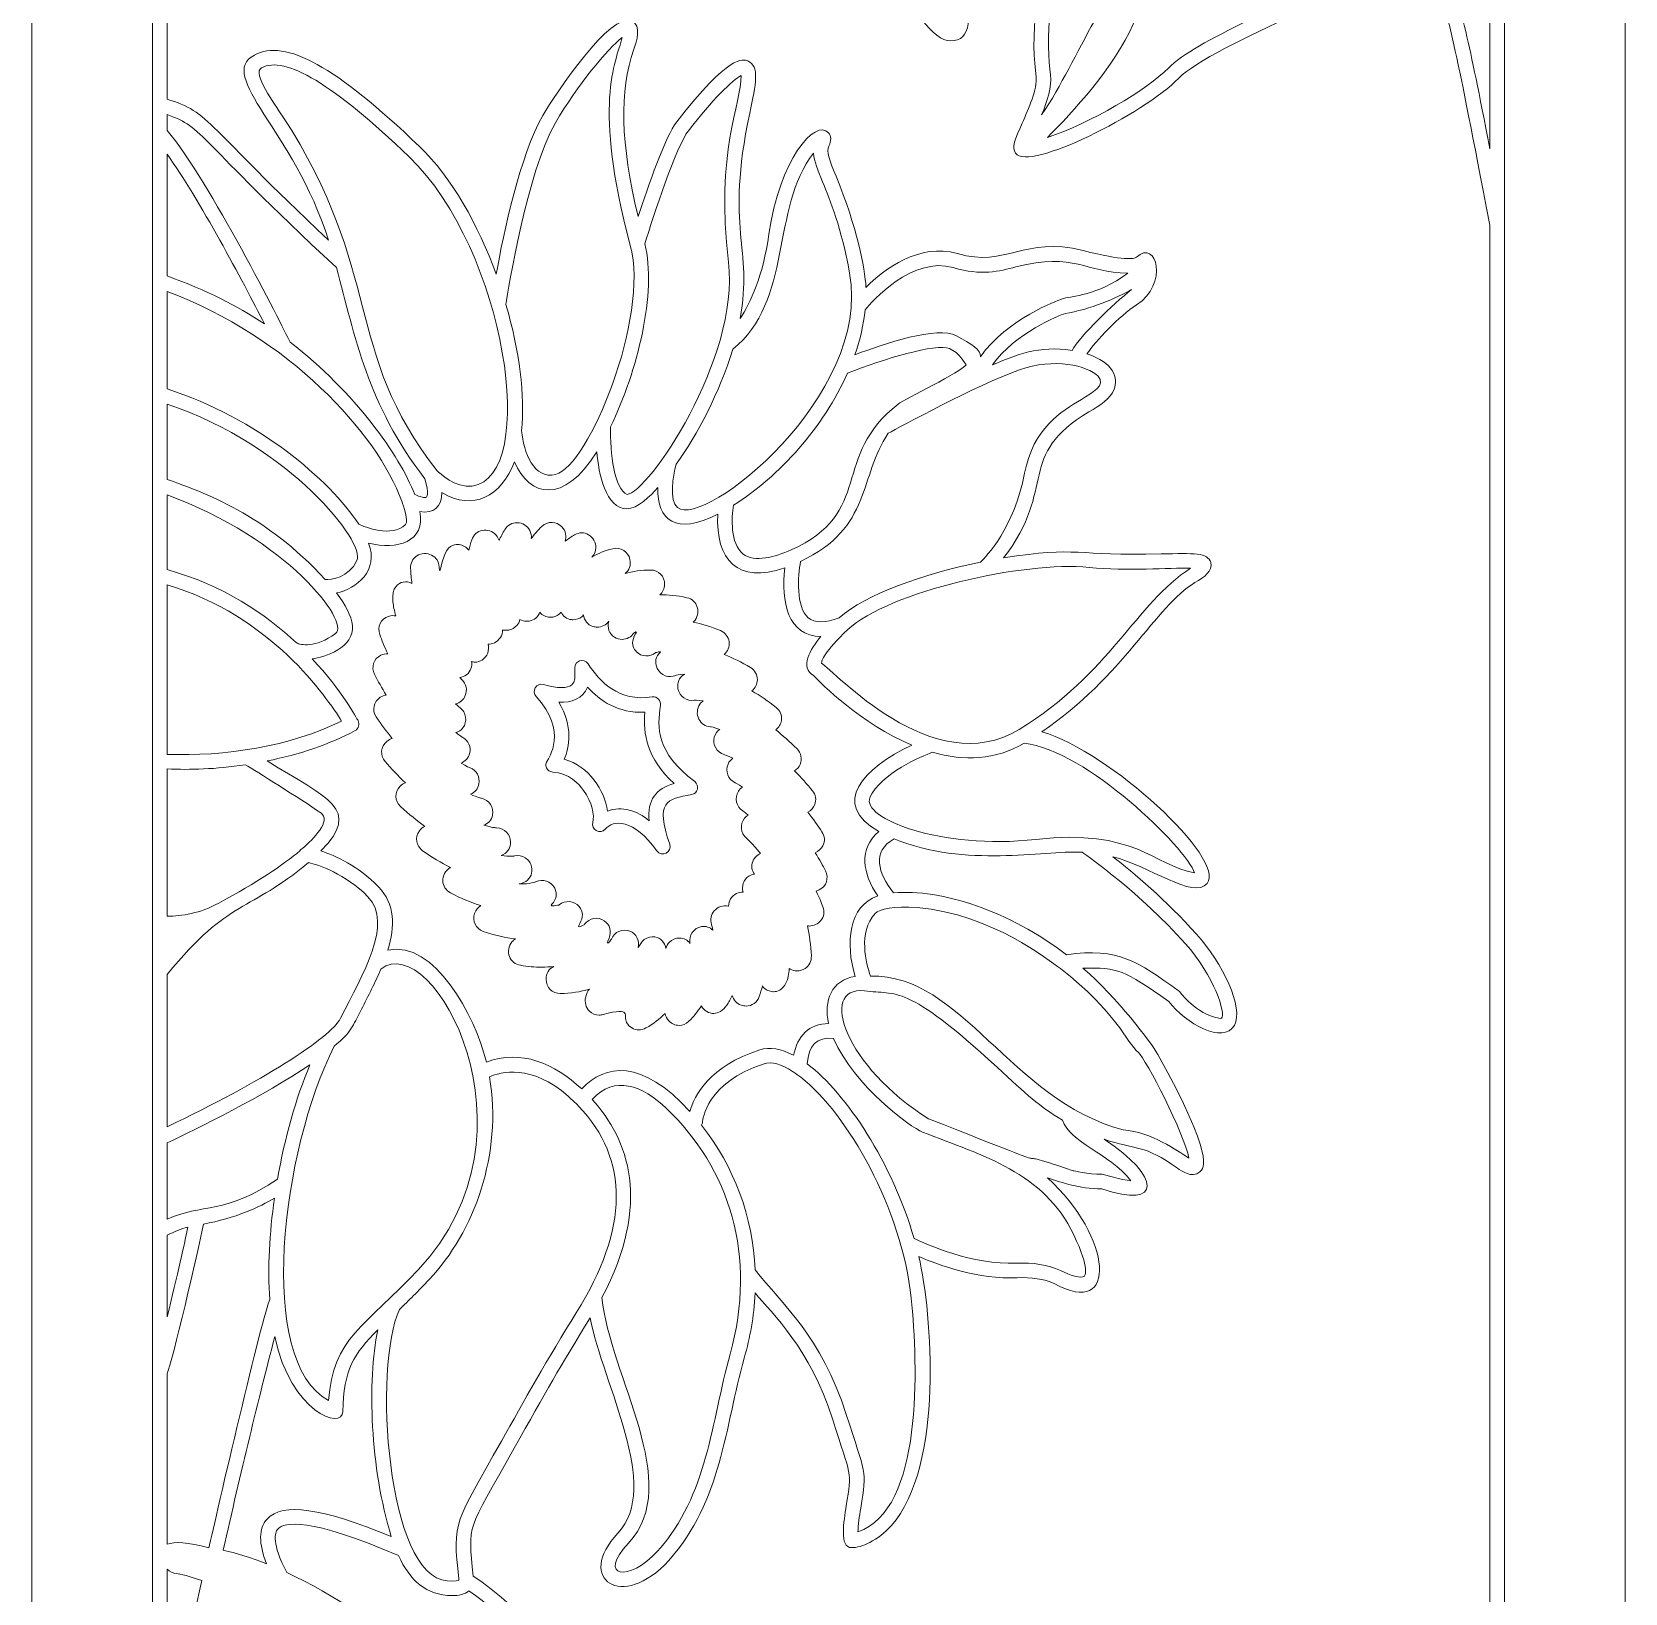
# Model space of a CAD drawing. Header units: inches. Extents: x 186 to 318, y 11 to 493.
# Drawn here: x 186.5 to 317.5, y 188.9 to 317.3 of the extents above; entities that cross this region are included whole.
import ezdxf

# ---------------------------------------------------------------- set-up
doc = ezdxf.new("R2010")
doc.units = ezdxf.units.IN
doc.header["$MEASUREMENT"] = 0
doc.layers.add('_U+0421_U+043B_U+043E_U+0439 1', color=7, linetype='Continuous')

msp = doc.modelspace()

# ---------------------------------------------------------------- linework, layer by layer
at = {"layer": '_U+0421_U+043B_U+043E_U+0439 1', "color": 1, "lineweight": 9, "true_color": 0xff0000}
msp.add_open_spline([(305.39, 493.2), (305.39, 493.2), (198.61, 493.2), (198.61, 493.2), (191.91, 493.2), (186.48, 487.77), (186.48, 481.07), (186.48, 481.07), (186.48, 22.93), (186.48, 22.93), (186.48, 16.23), (191.91, 10.8), (198.61, 10.8), (198.61, 10.8), (305.39, 10.8), (305.39, 10.8), (312.09, 10.8), (317.52, 16.23), (317.52, 22.93), (317.52, 22.93), (317.52, 481.07), (317.52, 481.07), (317.52, 487.77), (312.09, 493.2), (305.39, 493.2)], degree=3, knots=[0, 0, 0, 0, 1, 1, 1, 2, 2, 2, 3, 3, 3, 4, 4, 4, 5, 5, 5, 6, 6, 6, 7, 7, 7, 8, 8, 8, 8], dxfattribs=at)
at = {"layer": '_U+0421_U+043B_U+043E_U+0439 1', "color": 7, "lineweight": 9, "true_color": 0xffffff}
for points, knots in [([(296.82, 482.88), (296.82, 482.88), (207.18, 482.88), (207.18, 482.88), (201.24, 482.88), (196.4, 477.41), (196.4, 470.7), (196.4, 470.65), (196.4, 167.96), (196.4, 167.96), (196.4, 164.15), (196.4, 37.07), (196.4, 33.3), (196.4, 26.59), (201.23, 21.12), (207.18, 21.12), (207.18, 21.12), (296.82, 21.12), (296.82, 21.12), (302.76, 21.12), (307.6, 26.59), (307.6, 33.3), (307.6, 33.3), (307.6, 470.7), (307.6, 470.7), (307.6, 477.41), (302.77, 482.88), (296.82, 482.88)], [0, 0, 0, 0, 1, 1, 1, 2, 2, 2, 3, 3, 3, 4, 4, 4, 5, 5, 5, 6, 6, 6, 7, 7, 7, 8, 8, 8, 9, 9, 9, 9]), ([(306.4, 150.57), (302.75, 150.85), (303.83, 151.36), (300.78, 150.53), (289.42, 147.44), (286.29, 154.3), (279.91, 150.73), (278.52, 149.95), (277.48, 148.83), (276.7, 147.69), (276.89, 149.86), (276.75, 151.92), (276.06, 153.64), (274.06, 158.6), (273.6, 159.12), (272.93, 159.12), (272.47, 159.12), (272.22, 158.8), (272.06, 158.37), (271.63, 157.16), (273.41, 154.55), (272.1, 152.75), (271.94, 152.52), (265.15, 145.55), (263.57, 143.78), (265.94, 147.79), (274.98, 157.67), (266.47, 154.44), (270.69, 160.74), (254.21, 154.84), (248.16, 131.4), (247.85, 133.95), (247.28, 136.94), (246.41, 140.4), (245.69, 143.3), (248.91, 146.38), (248.05, 147.76), (247.34, 148.91), (240.7, 149.06), (238, 142.16), (232.17, 148.45), (223.81, 145.8), (223.71, 145.77), (223.49, 145.69), (223.33, 145.5), (223.31, 145.26), (223.26, 144.8), (223.64, 144.66), (224.04, 144.42), (226.51, 142.97), (229.52, 141.19), (231.07, 134.84), (226.48, 139.34), (220.24, 145.1), (218.62, 142.82), (217.46, 141.17), (219.15, 135.88), (220.56, 132.43), (217.17, 135.22), (212.67, 137.19), (210.05, 137.9), (208.18, 138.41), (207.04, 141.54), (206.43, 143.22), (206.03, 144.34), (205.89, 144.72), (205.4, 144.77), (205.21, 144.78), (205, 144.68), (204.86, 144.54), (204.86, 144.54), (204.86, 144.54), (204.86, 144.54), (203.6, 143.23), (204.16, 137.78), (209.68, 132.01), (212.79, 128.77), (213.76, 126.11), (214.78, 123.42), (211.8, 125.18), (205.27, 128.69), (201.34, 128.14), (197.11, 127.53), (197.09, 125.05), (202.51, 123.15), (204.63, 122.4), (207.9, 120.39), (211.67, 117.55), (208.78, 117.71), (203.82, 117.7), (202.41, 115.86), (200.33, 113.15), (201.25, 107.38), (206.22, 107.77), (207.56, 107.87), (209.65, 107.76), (211.95, 107.53), (206.3, 106.34), (202.58, 105.61), (197.6, 98.24), (197.6, 177.04), (197.05, 166.6), (199.28, 178.25), (199.5, 176.02), (199.67, 176.05), (199.95, 174.47), (200.23, 172.94), (200.61, 170.84), (202.07, 169.8), (205.79, 167.16), (209.18, 166.41), (211.66, 165.85), (213.45, 165.45), (214.75, 165.16), (215.16, 164.37), (217.52, 159.77), (220.3, 156.63), (221.3, 156.63), (221.3, 156.63), (221.59, 156.63), (221.77, 156.85), (223.49, 157.49), (233.96, 169.22), (231.27, 177.14), (230.41, 179.65), (229.62, 185.9), (222.77, 190.31), (222.36, 194.74), (222.21, 193.8), (226.15, 200.82), (228.75, 205.47), (229.93, 207.53), (232.39, 211.54), (233.48, 205.98), (238.26, 197.66), (234.67, 193.84), (231.13, 190.07), (235.06, 187.37), (238.86, 191.6), (243.24, 196.47), (243.47, 202.58), (245.07, 208.24), (245.56, 209.99), (245.87, 211.57), (245.96, 213.59), (247.41, 211.87), (250.48, 209.01), (252.32, 203.24), (253.89, 198.3), (253.93, 199.07), (253.46, 196.08), (253.27, 194.84), (252.86, 192.65), (253.91, 192.65), (254.69, 192.65), (256.05, 193.21), (257.17, 194.47), (261.51, 199.35), (260.52, 211.94), (259.43, 216.58), (261.1, 215.86), (264.36, 214.69), (267.53, 214.84), (268.69, 214.9), (269.72, 214.73), (270.55, 214.38), (275.89, 211.38), (275.35, 218.23), (270.01, 223.05), (271.37, 222.64), (272.5, 222.16), (274.48, 222.15), (279.51, 220.45), (279.36, 223.17), (274.66, 226.23), (277.23, 225.35), (278, 225.82), (280.71, 223.85), (281.01, 223.64), (281.9, 222.99), (282.53, 223.54), (282.88, 223.85), (283.82, 224.68), (279.09, 233.19), (278.53, 234.19), (275.78, 237.84), (272.92, 240.3), (275.83, 240.34), (276.27, 240.18), (279.99, 237.55), (281.35, 235.78), (284.46, 233.98), (285.38, 235.59), (286.2, 237.04), (284.4, 240.71), (282.26, 243.1), (279.73, 245.93), (277.1, 248.13), (275.38, 249.46), (278.32, 248.73), (282.06, 245.9), (283.14, 247.26), (284.73, 249.25), (275.14, 258.12), (269.55, 259.72), (276.27, 264.3), (278.88, 270.03), (282.14, 271.99), (282.91, 272.45), (283.64, 272.96), (283.44, 273.64), (283.21, 274.46), (282.07, 274.42), (279.35, 274.35), (272.25, 274.15), (272.59, 275.03), (266.4, 274.02), (270.87, 279.87), (267.38, 282.42), (273.42, 286.03), (274.35, 286.59), (275.16, 287.08), (275.49, 287.89), (275.86, 288.83), (275.45, 290.08), (273.26, 290.8), (273.98, 291.84), (275.9, 293.91), (277.34, 294.83), (279.96, 296.48), (279.03, 300.32), (277.32, 298.75), (277.14, 298.59), (276.32, 298.45), (272.94, 299.29), (268, 300.53), (266.69, 297.86), (262.6, 299.05), (259.47, 299.95), (256.59, 297.75), (255.08, 296.27), (255, 297.88), (254.33, 301.23), (252.62, 305.41), (252.05, 306.79), (251.81, 307.42), (252.03, 307.89), (252.24, 308.34), (252.23, 308.71), (252, 308.97), (250.93, 310.21), (247.94, 306.68), (247.1, 300.65), (246.61, 297.19), (245.6, 295.01), (244.73, 293.7), (245.83, 299.62), (243.46, 300.88), (245.52, 310.59), (246.03, 312.99), (246.36, 314.49), (245.36, 314.88), (244.98, 315.03), (243.85, 315.48), (239.53, 309.89), (238.57, 308.64), (237.16, 304.58), (236.34, 302.09), (234.89, 308.17), (234.79, 312.36), (235.99, 315.84), (236.21, 316.47), (236.67, 317.8), (235.8, 318.19), (234.11, 318.96), (229.58, 312.27), (228.51, 310.4), (226.61, 307.09), (225.29, 300.8), (224.67, 297.34), (223.19, 301.41), (221.03, 305.29), (218.35, 307.86), (211.5, 314.43), (207.31, 316.74), (204.79, 315.37), (201.62, 313.66), (208.01, 309.21), (210.87, 300.16), (200.78, 309.62), (201.14, 310.69), (197.6, 311.74), (197.6, 311.74), (197.6, 377.13), (197.6, 377.13), (199.76, 375.95), (202.64, 375.07), (204.25, 374.63), (202.07, 372.72), (201.49, 370.56), (201.46, 370.41), (201.2, 369.41), (203.66, 367.37), (208.48, 365.96), (207.65, 365.33), (206.39, 364.44), (205.23, 363.91), (204.22, 363.48), (199.2, 361.2), (199.65, 358.55), (199.89, 357.14), (201.48, 355.18), (212.26, 354.28), (212.05, 354.05), (211.83, 353.82), (211.64, 353.58), (209.1, 351.28), (208.91, 347.98), (216.01, 347.26), (224.54, 346.4), (223.94, 345.59), (228.54, 347.31), (227.34, 345.12), (225.72, 341.55), (224.47, 337.93), (221.87, 333.33), (219.55, 326.3), (224.81, 326.3), (229.47, 326.3), (238, 332.05), (242.03, 335.09), (241.68, 329.49), (243.87, 323.73), (246.63, 323.73), (249.42, 323.73), (252.65, 330.38), (254.06, 333.22), (254.46, 327.04), (259.31, 316.53), (262.02, 316.53), (265.64, 316.53), (261.39, 324.84), (264.45, 331.01), (266.94, 336.02), (267.61, 343.42), (269.18, 349.17), (270.31, 347.54), (275.11, 342.49), (275.1, 341.6), (275.09, 341.27), (275.36, 340.99), (275.7, 340.99), (277, 340.99), (280.42, 348.86), (280.71, 351.29), (281, 353.62), (279.31, 353.11), (279, 357.54), (285.66, 354.99), (288.63, 356.94), (290.89, 358.5), (291.41, 358.85), (291.84, 359.18), (291.96, 359.58), (293.88, 354.6), (293.82, 354.34), (297.94, 338.48), (297.43, 338.35), (296.88, 338.2), (296.32, 338), (291.62, 345.54), (283.53, 343.7), (277.34, 337.29), (277.31, 337.25), (277.28, 337.22), (277.26, 337.18), (275.39, 334.16), (274.82, 330.28), (272.19, 327.03), (268.45, 322.38), (268.76, 316.08), (269.07, 313.59), (269.19, 312.59), (268.46, 310.96), (267.93, 309.77), (267.34, 308.45), (267.04, 307.78), (267.39, 307.29), (268.48, 305.76), (277.94, 310.53), (280.81, 313.46), (283.56, 316.28), (297.06, 321.1), (301.33, 324.65), (303.48, 316.29), (303.41, 316.85), (306.4, 301.37), (306.4, 301.37), (306.4, 150.57), (306.4, 150.57), (306.4, 150.57), (306.4, 150.57), (306.4, 150.57)], [0, 0, 0, 0, 1, 1, 1, 2, 2, 2, 3, 3, 3, 4, 4, 4, 5, 5, 5, 6, 6, 6, 7, 7, 7, 8, 8, 8, 9, 9, 9, 10, 10, 10, 11, 11, 11, 12, 12, 12, 13, 13, 13, 14, 14, 14, 15, 15, 15, 16, 16, 16, 17, 17, 17, 18, 18, 18, 19, 19, 19, 20, 20, 20, 21, 21, 21, 22, 22, 22, 23, 23, 23, 24, 24, 24, 25, 25, 25, 26, 26, 26, 27, 27, 27, 28, 28, 28, 29, 29, 29, 30, 30, 30, 31, 31, 31, 32, 32, 32, 33, 33, 33, 34, 34, 34, 35, 35, 35, 36, 36, 36, 37, 37, 37, 38, 38, 38, 39, 39, 39, 40, 40, 40, 41, 41, 41, 42, 42, 42, 43, 43, 43, 44, 44, 44, 45, 45, 45, 46, 46, 46, 47, 47, 47, 48, 48, 48, 49, 49, 49, 50, 50, 50, 51, 51, 51, 52, 52, 52, 53, 53, 53, 54, 54, 54, 55, 55, 55, 56, 56, 56, 57, 57, 57, 58, 58, 58, 59, 59, 59, 60, 60, 60, 61, 61, 61, 62, 62, 62, 63, 63, 63, 64, 64, 64, 65, 65, 65, 66, 66, 66, 67, 67, 67, 68, 68, 68, 69, 69, 69, 70, 70, 70, 71, 71, 71, 72, 72, 72, 73, 73, 73, 74, 74, 74, 75, 75, 75, 76, 76, 76, 77, 77, 77, 78, 78, 78, 79, 79, 79, 80, 80, 80, 81, 81, 81, 82, 82, 82, 83, 83, 83, 84, 84, 84, 85, 85, 85, 86, 86, 86, 87, 87, 87, 88, 88, 88, 89, 89, 89, 90, 90, 90, 91, 91, 91, 92, 92, 92, 93, 93, 93, 94, 94, 94, 95, 95, 95, 96, 96, 96, 97, 97, 97, 98, 98, 98, 99, 99, 99, 100, 100, 100, 101, 101, 101, 102, 102, 102, 103, 103, 103, 104, 104, 104, 105, 105, 105, 106, 106, 106, 107, 107, 107, 108, 108, 108, 109, 109, 109, 110, 110, 110, 111, 111, 111, 112, 112, 112, 113, 113, 113, 114, 114, 114, 115, 115, 115, 116, 116, 116, 117, 117, 117, 118, 118, 118, 119, 119, 119, 120, 120, 120, 121, 121, 121, 122, 122, 122, 123, 123, 123, 124, 124, 124, 125, 125, 125, 126, 126, 126, 127, 127, 127, 128, 128, 128, 129, 129, 129, 130, 130, 130, 131, 131, 131, 132, 132, 132, 133, 133, 133, 134, 134, 134, 134]), ([(306.4, 307.66), (304.53, 317.25), (304.33, 317.8), (302.33, 325.56), (305.7, 329.01), (304.63, 332.16), (304.54, 332.37), (304.46, 332.53), (302.93, 335.56), (299.8, 336.5), (300.73, 336.78), (301.73, 336.98), (302.69, 336.94), (304.01, 336.94), (303.43, 339.34), (299.12, 338.71), (297.77, 343.92), (292.14, 369.12), (286.86, 369.44), (286.75, 371.3), (286.34, 373.62), (285.3, 375.6), (286.17, 375.16), (287.07, 374.76), (288, 374.39), (287.05, 372.01), (291.14, 372.41), (292.94, 372.01), (298.15, 366.35), (302.1, 352.53), (306.4, 333.52), (306.4, 333.52), (306.4, 307.66), (306.4, 307.66), (306.4, 307.66), (306.4, 307.66), (306.4, 307.66)], [0, 0, 0, 0, 1, 1, 1, 2, 2, 2, 3, 3, 3, 4, 4, 4, 5, 5, 5, 6, 6, 6, 7, 7, 7, 8, 8, 8, 9, 9, 9, 10, 10, 10, 11, 11, 11, 12, 12, 12, 12]), ([(270.26, 313.74), (269.97, 316.07), (269.67, 321.98), (273.13, 326.27), (274.77, 328.31), (275.64, 330.51), (276.48, 332.63), (277.02, 334.03), (277.54, 335.34), (278.24, 336.49), (283.89, 342.17), (290.87, 344.23), (295.18, 337.56), (290.78, 335.74), (285.32, 331.92), (280.14, 325.84), (274.37, 321.13), (272.8, 315.32), (269.53, 310.44), (269.99, 311.56), (270.38, 312.76), (270.26, 313.74)], [0, 0, 0, 0, 1, 1, 1, 2, 2, 2, 3, 3, 3, 4, 4, 4, 5, 5, 5, 6, 6, 6, 7, 7, 7, 7]), ([(277.05, 317.92), (278.61, 321.58), (289.23, 331.81), (297.33, 335.55), (301.36, 335.95), (303.38, 332.01), (303.44, 331.91), (303.5, 331.73), (304.9, 327.43), (297.45, 323.54), (289.33, 319.3), (282.22, 316.62), (279.95, 314.29), (278.27, 312.57), (273.46, 309.69), (270.01, 308.6), (272.05, 310.62), (275.55, 314.4), (277.05, 317.92)], [0, 0, 0, 0, 1, 1, 1, 2, 2, 2, 3, 3, 3, 4, 4, 4, 5, 5, 5, 6, 6, 6, 6]), ([(235.7, 299.73), (237.3, 293.77), (232.25, 281.55), (229.56, 280.89), (227.75, 280.43), (226.93, 282.7), (226.76, 284.48), (227.05, 287.33), (226.58, 291.07), (225.47, 294.86), (225.67, 296.13), (227.17, 305.65), (229.55, 309.8), (231.29, 312.84), (233.87, 315.92), (235.03, 316.82), (234.51, 314.73), (232.58, 311.34), (235.7, 299.73)], [0, 0, 0, 0, 1, 1, 1, 2, 2, 2, 3, 3, 3, 4, 4, 4, 5, 5, 5, 6, 6, 6, 6]), ([(222.7, 279.93), (221.32, 279.74), (219.98, 281.03), (219.81, 281.19), (212.01, 291.13), (215.46, 297.5), (207.1, 310.34), (206.44, 311.34), (204.59, 313.9), (205.36, 314.31), (207.3, 315.37), (211.28, 312.97), (217.52, 306.99), (225.48, 299.35), (228.24, 280.72), (222.7, 279.93)], [0, 0, 0, 0, 1, 1, 1, 2, 2, 2, 3, 3, 3, 4, 4, 4, 5, 5, 5, 5]), ([(236.9, 299.86), (237.59, 302.13), (239.46, 307.82), (240.48, 309.15), (242.42, 311.66), (244.13, 313.34), (244.81, 313.69), (244.85, 311.36), (242.68, 307.49), (243.77, 298.33), (244.72, 290.42), (237.11, 279.29), (235.43, 279.25), (234.41, 279.63), (234.02, 282.67), (234.07, 284.8), (236.31, 289.39), (237.88, 295.83), (236.9, 299.86)], [0, 0, 0, 0, 1, 1, 1, 2, 2, 2, 3, 3, 3, 4, 4, 4, 5, 5, 5, 6, 6, 6, 6]), ([(197.6, 310.47), (200.7, 309.39), (199.9, 308.67), (211.53, 297.9), (213.06, 292.27), (214.09, 286.58), (218.81, 280.53), (219.17, 279.27), (218.94, 279.01), (218.94, 279.01), (218.84, 278.93), (218.39, 279.04), (217.97, 279.25), (216.7, 282.49), (213.08, 287.62), (207.72, 291.76), (207.05, 293.11), (201.08, 305.05), (197.6, 309.17), (197.6, 309.17), (197.6, 310.47), (197.6, 310.47)], [0, 0, 0, 0, 1, 1, 1, 2, 2, 2, 3, 3, 3, 4, 4, 4, 5, 5, 5, 6, 6, 6, 7, 7, 7, 7]), ([(197.6, 307.21), (200.24, 303.55), (203.84, 296.72), (205.61, 293.26), (203.26, 294.82), (200.99, 295.98), (197.6, 297.21), (197.6, 297.21), (197.6, 307.21), (197.6, 307.21)], [0, 0, 0, 0, 1, 1, 1, 2, 2, 2, 3, 3, 3, 3]), ([(239.58, 278.17), (238.88, 278.74), (239.2, 280.76), (239.48, 281.72), (241.21, 284.15), (243.04, 287.6), (244.12, 291.18), (249.05, 295.09), (247.26, 302.8), (250.76, 307.29), (250.82, 306.63), (251.12, 305.89), (251.51, 304.95), (252.13, 303.43), (253.08, 301.13), (253.74, 297.43), (255.56, 287.37), (241.77, 276.37), (239.58, 278.17)], [0, 0, 0, 0, 1, 1, 1, 2, 2, 2, 3, 3, 3, 4, 4, 4, 5, 5, 5, 6, 6, 6, 6]), ([(271.11, 295.28), (270.9, 295.2), (266.69, 293.7), (264.49, 290.56), (264.55, 291.14), (263.77, 291.6), (262.52, 292.29), (260.98, 293.13), (256.54, 291.63), (254.17, 290.73), (254.61, 291.96), (254.89, 293.2), (255.01, 294.42), (255.56, 295.09), (258.88, 298.88), (262.26, 297.89), (264.59, 297.21), (266.03, 297.59), (267.42, 297.95), (272.26, 299.21), (273.13, 297.44), (276.62, 297.44), (274.02, 295.51), (272.11, 295.64), (271.11, 295.28)], [0, 0, 0, 0, 1, 1, 1, 2, 2, 2, 3, 3, 3, 4, 4, 4, 5, 5, 5, 6, 6, 6, 7, 7, 7, 8, 8, 8, 8]), ([(197.6, 295.93), (207.59, 292.2), (214.86, 284.32), (216.91, 278.68), (216.91, 278.68), (216.91, 278.68), (216.91, 278.68), (217.04, 278.33), (217.46, 277.05), (217.22, 276.78), (216.07, 275.65), (213.84, 276.58), (213.36, 276.8), (211.01, 280.41), (205.03, 285.54), (197.6, 287.92), (197.6, 287.92), (197.6, 295.93), (197.6, 295.93)], [0, 0, 0, 0, 1, 1, 1, 2, 2, 2, 3, 3, 3, 4, 4, 4, 5, 5, 5, 6, 6, 6, 6]), ([(265.49, 289.89), (267.35, 292.53), (270.99, 293.95), (271.46, 294.12), (273.44, 294.42), (275.77, 295.43), (276.92, 296.08), (275.41, 294.91), (272.72, 292.29), (272.03, 291.09), (269.33, 291.51), (267.38, 290.71), (265.49, 289.89)], [0, 0, 0, 0, 1, 1, 1, 2, 2, 2, 3, 3, 3, 4, 4, 4, 4]), ([(261.94, 291.24), (262.79, 290.9), (263.19, 290), (263.33, 289.9), (262.96, 289.35), (258.26, 287.07), (257.73, 286.67), (252.18, 282.38), (255.76, 277.72), (248.92, 274.68), (247.64, 274.11), (245.91, 273.6), (244.96, 274.36), (243.91, 275.21), (244.02, 277.36), (244.18, 278.35), (247.98, 280.73), (251.59, 284.81), (253.56, 289.2), (256.51, 290.41), (260.86, 291.67), (261.94, 291.24)], [0, 0, 0, 0, 1, 1, 1, 2, 2, 2, 3, 3, 3, 4, 4, 4, 5, 5, 5, 6, 6, 6, 7, 7, 7, 7]), ([(252.89, 269.1), (251.73, 268.66), (250.87, 268.65), (250.34, 269.1), (249.29, 269.99), (249.49, 272.53), (249.7, 273.73), (255.58, 276.49), (254.51, 280.79), (256.92, 284.27), (257.78, 284.74), (264.15, 288.2), (267.7, 289.49), (270.54, 290.51), (273.33, 289.83), (274.17, 288.96), (274.88, 288.23), (273.68, 287.59), (272.8, 287.06), (271.13, 286.06), (268.85, 284.7), (268.13, 280.99), (267.26, 276.49), (264.98, 274.13), (264.49, 273.67), (259.8, 272.71), (255.06, 271.04), (252.89, 269.1)], [0, 0, 0, 0, 1, 1, 1, 2, 2, 2, 3, 3, 3, 4, 4, 4, 5, 5, 5, 6, 6, 6, 7, 7, 7, 8, 8, 8, 9, 9, 9, 9]), ([(197.6, 286.66), (207.82, 283.24), (213.92, 275.24), (213.22, 273.82), (212.5, 272.35), (211.13, 272.24), (210.6, 272.25), (205.74, 277.6), (200.57, 279.42), (197.6, 280.48), (197.6, 280.48), (197.6, 286.66), (197.6, 286.66)], [0, 0, 0, 0, 1, 1, 1, 2, 2, 2, 3, 3, 3, 4, 4, 4, 4]), ([(205.83, 257.33), (208.51, 257.87), (211, 258.72), (213.07, 259.83), (213.35, 259.99), (213.46, 260.35), (213.31, 260.64), (213.21, 260.83), (211.99, 263.11), (209.54, 265.72), (210.54, 265.84), (213.03, 266.64), (212.84, 268.48), (212.75, 269.25), (212.28, 270.17), (211.54, 271.14), (213.17, 271.49), (215.05, 272.99), (214.18, 275.24), (216.51, 274.64), (218.87, 275.35), (218.4, 277.84), (219.51, 277.63), (220.2, 278.22), (220.21, 279.4), (222.81, 277.84), (225.05, 279.07), (226.18, 281.92), (227.38, 279.08), (230.21, 278.33), (232.94, 282.74), (233.09, 281.01), (233.69, 278.06), (235.41, 278.06), (236.32, 278.06), (237.35, 279.12), (237.96, 279.8), (237.89, 277.12), (239.45, 275.85), (242.9, 277.61), (242.68, 273.87), (244.53, 271.87), (248.41, 273.2), (248.09, 270.45), (248.64, 267.57), (251.38, 267.57), (250.48, 266.51), (249.61, 265), (250.78, 264.35), (251.37, 263.72), (254.69, 260.37), (258.86, 258.63), (254.86, 256.74), (252.1, 253.81), (256.14, 251.52), (254.44, 250.11), (254.81, 248.07), (256.05, 246.23), (253.67, 245.45), (253.36, 242.31), (254.19, 239.62), (252.26, 239.33), (251.58, 237.62), (252.01, 235.74), (250.41, 235.72), (249.44, 234.73), (249.13, 233.13), (248.1, 233.67), (247.16, 233.84), (246.35, 233.58), (242.2, 232.25), (240.96, 229.78), (240.6, 228.52), (236.64, 232.87), (233.62, 232.42), (231.71, 230.36), (229.48, 232.45), (226.7, 233.66), (223.86, 232.57), (222.92, 236.39), (219.59, 242.62), (215.76, 241.78), (216.36, 243.74), (216.36, 245.56), (214.98, 246.99), (213.34, 248.7), (211.44, 249.54), (210.26, 249.93), (213.66, 253.4), (210.8, 254.23), (205.83, 257.33)], [0, 0, 0, 0, 1, 1, 1, 2, 2, 2, 3, 3, 3, 4, 4, 4, 5, 5, 5, 6, 6, 6, 7, 7, 7, 8, 8, 8, 9, 9, 9, 10, 10, 10, 11, 11, 11, 12, 12, 12, 13, 13, 13, 14, 14, 14, 15, 15, 15, 16, 16, 16, 17, 17, 17, 18, 18, 18, 19, 19, 19, 20, 20, 20, 21, 21, 21, 22, 22, 22, 23, 23, 23, 24, 24, 24, 25, 25, 25, 26, 26, 26, 27, 27, 27, 28, 28, 28, 29, 29, 29, 30, 30, 30, 30]), ([(197.6, 279.21), (207.41, 275.64), (212.71, 268.74), (211.45, 267.81), (209.78, 266.57), (208.59, 266.89), (208.24, 267.03), (205.71, 269.4), (202.19, 271.8), (197.6, 273.06), (197.6, 273.06), (197.6, 279.21), (197.6, 279.21)], [0, 0, 0, 0, 1, 1, 1, 2, 2, 2, 3, 3, 3, 4, 4, 4, 4]), ([(215.62, 262.75), (215.46, 262.73), (215.29, 262.67), (215.14, 262.57), (214.58, 262.2), (214.43, 261.5), (214.8, 260.95), (215.21, 260.33), (215.65, 259.74), (216.12, 259.18), (215.96, 259.13), (215.8, 259.06), (215.67, 258.94), (215.16, 258.51), (215.1, 257.8), (215.53, 257.29), (216.03, 256.7), (216.6, 256.1), (217.2, 255.54), (217.04, 255.48), (216.88, 255.38), (216.75, 255.24), (216.29, 254.75), (216.32, 254.04), (216.81, 253.59), (217.5, 252.94), (218.17, 252.41), (218.8, 251.95), (218.63, 251.87), (218.47, 251.76), (218.35, 251.59), (217.96, 251.04), (218.08, 250.34), (218.62, 249.95), (219.38, 249.41), (220.15, 248.96), (220.91, 248.57), (220.88, 248.56), (220.86, 248.55), (220.84, 248.54), (220.48, 248.31), (220.26, 247.89), (220.28, 247.46), (220.29, 247.05), (220.52, 246.7), (220.91, 246.49), (221.76, 246.04), (222.6, 245.7), (223.41, 245.44), (223.18, 245.3), (222.99, 245.09), (222.89, 244.8), (222.67, 244.17), (222.99, 243.53), (223.61, 243.32), (224.56, 242.99), (225.44, 242.8), (226.26, 242.7), (226.15, 242.63), (226.04, 242.56), (225.96, 242.45), (225.69, 242.12), (225.61, 241.65), (225.76, 241.25), (225.91, 240.86), (226.24, 240.59), (226.67, 240.53), (227.27, 240.43), (227.85, 240.38), (228.4, 240.38), (228.75, 240.38), (229.09, 240.4), (229.42, 240.44), (229.02, 240.25), (228.76, 239.85), (228.77, 239.37), (228.78, 238.71), (229.28, 238.21), (229.94, 238.21), (230.79, 238.21), (231.6, 238.35), (232.33, 238.58), (232.17, 238.42), (232.1, 238.19), (232.03, 237.93), (231.92, 237.52), (232.04, 237.05), (232.34, 236.76), (232.56, 236.54), (232.83, 236.43), (233.13, 236.43), (233.24, 236.43), (233.35, 236.45), (233.46, 236.48), (235.93, 237.14), (235.07, 236.41), (235.4, 235.83), (235.61, 235.43), (236, 235.22), (236.4, 235.22), (236.6, 235.22), (236.8, 235.27), (236.99, 235.38), (237.59, 235.71), (238.1, 236.13), (238.56, 236.57), (238.61, 236.35), (238.69, 236.14), (238.86, 235.96), (239.1, 235.71), (239.4, 235.59), (239.71, 235.59), (240, 235.59), (240.28, 235.7), (240.52, 235.93), (240.92, 236.31), (241.25, 236.75), (241.55, 237.2), (241.55, 237.19), (241.56, 237.18), (241.56, 237.17), (241.77, 236.8), (242.16, 236.57), (242.58, 236.57), (242.95, 236.57), (243.3, 236.8), (243.63, 237.26), (243.79, 237.47), (243.94, 237.75), (244.08, 238.05), (244.18, 237.69), (244.43, 237.38), (244.82, 237.25), (244.96, 237.2), (245.09, 237.18), (245.22, 237.18), (245.71, 237.18), (246.14, 237.48), (246.31, 237.97), (246.41, 238.26), (246.49, 238.55), (246.56, 238.83), (246.74, 238.59), (247.02, 238.41), (247.35, 238.37), (247.39, 238.36), (247.43, 238.36), (247.49, 238.36), (247.77, 238.36), (248.24, 238.47), (248.53, 239.11), (248.66, 239.4), (248.73, 239.8), (248.77, 240.26), (248.8, 240.25), (248.82, 240.22), (248.85, 240.21), (249.03, 240.12), (249.22, 240.07), (249.41, 240.07), (249.64, 240.07), (249.87, 240.14), (250.07, 240.26), (250.42, 240.49), (250.61, 240.86), (250.59, 241.3), (250.55, 242.18), (250.43, 243.01), (250.27, 243.77), (250.32, 243.77), (250.37, 243.76), (250.42, 243.76), (250.78, 243.76), (251.13, 243.92), (251.36, 244.2), (251.63, 244.52), (251.69, 244.94), (251.54, 245.34), (251.41, 245.69), (251.22, 246.13), (250.99, 246.63), (251.07, 246.66), (251.15, 246.69), (251.24, 246.73), (251.83, 247.03), (252.05, 247.7), (251.75, 248.3), (251.55, 248.7), (251.26, 249.22), (250.9, 249.79), (251.17, 249.9), (251.41, 250.1), (251.54, 250.36), (251.73, 250.73), (251.7, 251.15), (251.46, 251.51), (251.15, 251.99), (250.75, 252.54), (250.3, 253.12), (250.56, 253.26), (250.77, 253.48), (250.87, 253.74), (251.02, 254.13), (250.95, 254.55), (250.68, 254.88), (250.26, 255.4), (249.76, 255.96), (249.21, 256.51), (249.41, 256.64), (249.57, 256.82), (249.66, 257.05), (249.85, 257.49), (249.75, 257.99), (249.41, 258.33), (248.8, 258.93), (248.22, 259.44), (247.67, 259.88), (247.92, 260.08), (248.09, 260.36), (248.13, 260.67), (248.19, 261.08), (248.03, 261.47), (247.7, 261.73), (247.05, 262.25), (246.37, 262.7), (245.7, 263.09), (245.97, 263.32), (246.14, 263.65), (246.15, 264), (246.16, 264.42), (245.95, 264.79), (245.58, 265.01), (244.84, 265.46), (244.11, 265.8), (243.42, 266.08), (243.71, 266.34), (243.87, 266.74), (243.82, 267.13), (243.77, 267.55), (243.51, 267.88), (243.11, 268.05), (242.3, 268.38), (241.56, 268.61), (240.88, 268.75), (240.9, 268.76), (240.92, 268.77), (240.93, 268.79), (241.23, 269.1), (241.33, 269.57), (241.21, 269.98), (241.09, 270.37), (240.77, 270.66), (240.35, 270.75), (239.54, 270.94), (238.8, 271), (238.12, 270.98), (238.36, 271.19), (238.52, 271.49), (238.52, 271.85), (238.53, 272.51), (238.03, 273.02), (237.37, 273.03), (236.59, 273.03), (235.9, 272.92), (235.27, 272.74), (235.6, 273.01), (235.77, 273.44), (235.67, 273.9), (235.52, 274.55), (234.92, 274.93), (234.26, 274.78), (233.61, 274.63), (233.04, 274.38), (232.53, 274.08), (232.75, 274.28), (232.87, 274.56), (232.87, 274.87), (232.88, 275.29), (232.64, 275.71), (232.27, 275.93), (231.91, 276.14), (231.49, 276.14), (231.12, 275.92), (230.84, 275.77), (230.59, 275.58), (230.34, 275.39), (230.48, 275.79), (230.4, 276.24), (230.08, 276.57), (229.62, 277.05), (228.91, 277.07), (228.42, 276.61), (228.09, 276.29), (227.8, 275.95), (227.55, 275.61), (227.58, 275.84), (227.55, 276.07), (227.43, 276.28), (227.23, 276.66), (226.82, 276.91), (226.4, 276.92), (225.97, 276.93), (225.61, 276.73), (225.39, 276.36), (225.2, 276.06), (225.04, 275.75), (224.9, 275.45), (224.86, 275.61), (224.78, 275.76), (224.67, 275.89), (224.39, 276.22), (223.94, 276.37), (223.52, 276.29), (223.11, 276.21), (222.8, 275.92), (222.66, 275.51), (222.56, 275.22), (222.48, 274.94), (222.41, 274.65), (222.22, 274.9), (221.95, 275.08), (221.62, 275.12), (221.38, 275.15), (220.8, 275.14), (220.46, 274.38), (220.15, 273.68), (220.02, 272.36), (219.98, 273.27), (219.96, 273.71), (219.73, 274.06), (219.36, 274.25), (218.99, 274.45), (218.51, 274.43), (218.15, 274.2), (217.8, 273.97), (217.61, 273.6), (217.63, 273.16), (217.65, 272.74), (217.69, 272.33), (217.74, 271.93), (217.51, 272.04), (217.26, 272.09), (217.01, 272.04), (216.64, 271.96), (216.05, 271.65), (216.18, 270.4), (216.21, 270.08), (216.29, 269.69), (216.42, 269.25), (216.22, 269.29), (216.02, 269.29), (215.81, 269.22), (215.18, 268.99), (214.87, 268.35), (215.09, 267.72), (215.25, 267.26), (215.48, 266.72), (215.75, 266.14), (215.56, 266.15), (215.37, 266.12), (215.18, 266.03), (214.59, 265.73), (214.36, 265.05), (214.66, 264.46), (214.94, 263.89), (215.27, 263.32), (215.62, 262.75)], [0, 0, 0, 0, 1, 1, 1, 2, 2, 2, 3, 3, 3, 4, 4, 4, 5, 5, 5, 6, 6, 6, 7, 7, 7, 8, 8, 8, 9, 9, 9, 10, 10, 10, 11, 11, 11, 12, 12, 12, 13, 13, 13, 14, 14, 14, 15, 15, 15, 16, 16, 16, 17, 17, 17, 18, 18, 18, 19, 19, 19, 20, 20, 20, 21, 21, 21, 22, 22, 22, 23, 23, 23, 24, 24, 24, 25, 25, 25, 26, 26, 26, 27, 27, 27, 28, 28, 28, 29, 29, 29, 30, 30, 30, 31, 31, 31, 32, 32, 32, 33, 33, 33, 34, 34, 34, 35, 35, 35, 36, 36, 36, 37, 37, 37, 38, 38, 38, 39, 39, 39, 40, 40, 40, 41, 41, 41, 42, 42, 42, 43, 43, 43, 44, 44, 44, 45, 45, 45, 46, 46, 46, 47, 47, 47, 48, 48, 48, 49, 49, 49, 50, 50, 50, 51, 51, 51, 52, 52, 52, 53, 53, 53, 54, 54, 54, 55, 55, 55, 56, 56, 56, 57, 57, 57, 58, 58, 58, 59, 59, 59, 60, 60, 60, 61, 61, 61, 62, 62, 62, 63, 63, 63, 64, 64, 64, 65, 65, 65, 66, 66, 66, 67, 67, 67, 68, 68, 68, 69, 69, 69, 70, 70, 70, 71, 71, 71, 72, 72, 72, 73, 73, 73, 74, 74, 74, 75, 75, 75, 76, 76, 76, 77, 77, 77, 78, 78, 78, 79, 79, 79, 80, 80, 80, 81, 81, 81, 82, 82, 82, 83, 83, 83, 84, 84, 84, 85, 85, 85, 86, 86, 86, 87, 87, 87, 88, 88, 88, 89, 89, 89, 90, 90, 90, 91, 91, 91, 92, 92, 92, 93, 93, 93, 94, 94, 94, 95, 95, 95, 96, 96, 96, 97, 97, 97, 98, 98, 98, 99, 99, 99, 100, 100, 100, 101, 101, 101, 102, 102, 102, 103, 103, 103, 104, 104, 104, 105, 105, 105, 106, 106, 106, 107, 107, 107, 108, 108, 108, 109, 109, 109, 110, 110, 110, 111, 111, 111, 112, 112, 112, 113, 113, 113, 114, 114, 114, 115, 115, 115, 116, 116, 116, 117, 117, 117, 118, 118, 118, 119, 119, 119, 120, 120, 120, 121, 121, 121, 122, 122, 122, 122]), ([(267.69, 259.93), (260.6, 255.58), (252.42, 264.81), (251.42, 265.36), (251.44, 265.55), (251.63, 266.3), (253.59, 268.13), (256.92, 271.24), (268.09, 273.79), (273.44, 273.24), (276.57, 272.92), (280.04, 273.24), (281.77, 273.17), (277.29, 270.27), (275.17, 264.51), (267.69, 259.93)], [0, 0, 0, 0, 1, 1, 1, 2, 2, 2, 3, 3, 3, 4, 4, 4, 5, 5, 5, 5]), ([(197.6, 271.81), (206.1, 269.33), (210.77, 262.54), (211.95, 260.61), (207.77, 258.52), (202.28, 257.69), (197.6, 257.87), (197.6, 257.87), (197.6, 271.81), (197.6, 271.81)], [0, 0, 0, 0, 1, 1, 1, 2, 2, 2, 3, 3, 3, 3]), ([(222.13, 262.71), (222.31, 263.15), (222.2, 263.66), (221.86, 263.99), (221.86, 263.99), (221.79, 264.06), (221.68, 264.18), (221.87, 264.22), (222.07, 264.29), (222.23, 264.42), (222.58, 264.7), (222.71, 265.11), (222.64, 265.51), (222.73, 265.48), (222.83, 265.45), (222.92, 265.45), (223.12, 265.45), (223.32, 265.51), (223.51, 265.63), (223.51, 265.63), (223.51, 265.63), (223.51, 265.63), (223.96, 265.91), (224.13, 266.45), (224, 266.93), (224, 266.93), (224, 266.93), (224, 266.93), (224.17, 266.93), (224.35, 266.97), (224.52, 267.05), (224.96, 267.26), (225.19, 267.66), (225.19, 268.1), (225.2, 268.1), (225.2, 268.09), (225.21, 268.09), (225.29, 268.07), (225.37, 268.07), (225.45, 268.07), (225.79, 268.07), (226.13, 268.21), (226.36, 268.47), (226.49, 268.61), (226.57, 268.78), (226.62, 268.96), (226.78, 268.87), (226.96, 268.81), (227.16, 268.81), (227.24, 268.81), (227.31, 268.82), (227.38, 268.83), (227.82, 268.9), (228.13, 269.19), (228.26, 269.56), (228.48, 269.3), (228.76, 269.14), (229.11, 269.14), (229.43, 269.14), (229.74, 269.27), (229.96, 269.51), (229.98, 269.52), (229.98, 269.55), (230, 269.57), (230.17, 269.22), (230.47, 268.99), (230.87, 268.95), (230.91, 268.94), (230.95, 268.94), (231, 268.94), (231.26, 268.94), (231.51, 269.03), (231.72, 269.19), (231.78, 269.24), (231.81, 269.3), (231.86, 269.35), (231.91, 268.89), (232.18, 268.53), (232.63, 268.39), (232.63, 268.39), (232.63, 268.39), (232.63, 268.39), (232.75, 268.35), (232.86, 268.33), (232.98, 268.33), (233.35, 268.33), (233.71, 268.51), (233.93, 268.81), (233.79, 268.29), (233.95, 267.79), (234.4, 267.5), (234.59, 267.39), (234.81, 267.33), (235.02, 267.33), (235.41, 267.33), (235.79, 267.52), (236.01, 267.87), (236.03, 267.9), (236.33, 268.04), (236.14, 267.78), (235.8, 267.3), (235.81, 266.74), (236.17, 266.35), (236.17, 266.35), (236.17, 266.34), (236.17, 266.34), (236.6, 265.87), (237.34, 265.83), (237.8, 266.24), (237.8, 266.24), (238.27, 266.37), (238.18, 266.28), (237.78, 265.93), (237.68, 265.42), (237.92, 264.94), (238.19, 264.36), (238.88, 264.11), (239.45, 264.37), (239.46, 264.37), (239.69, 264.46), (240.16, 264.46), (240.15, 264.45), (240.14, 264.45), (240.13, 264.45), (239.71, 264.2), (239.52, 263.75), (239.62, 263.26), (239.74, 262.63), (240.35, 262.21), (240.96, 262.32), (240.96, 262.32), (241.22, 262.35), (241.68, 262.26), (241.58, 262.19), (241.49, 262.1), (241.42, 262), (241.18, 261.64), (241.14, 261.16), (241.33, 260.78), (241.51, 260.4), (241.86, 260.17), (242.29, 260.14), (242.31, 260.14), (242.59, 260.1), (243.05, 259.93), (242.84, 259.78), (242.68, 259.57), (242.6, 259.29), (242.44, 258.67), (242.81, 258.03), (243.42, 257.86), (243.43, 257.86), (243.69, 257.78), (244.13, 257.55), (243.97, 257.44), (243.83, 257.28), (243.74, 257.08), (243.74, 257.08), (243.74, 257.08), (243.74, 257.08), (243.48, 256.49), (243.74, 255.8), (244.33, 255.54), (244.33, 255.53), (244.56, 255.42), (244.93, 255.18), (244.8, 255.09), (244.68, 254.98), (244.59, 254.84), (244.59, 254.84), (244.59, 254.84), (244.59, 254.84), (244.24, 254.29), (244.4, 253.57), (244.95, 253.22), (244.95, 253.22), (245.11, 253.11), (245.39, 252.88), (245.28, 252.82), (245.18, 252.74), (245.1, 252.64), (245.1, 252.64), (245.1, 252.64), (245.1, 252.64), (244.69, 252.14), (244.76, 251.4), (245.25, 250.99), (245.26, 250.98), (245.75, 250.55), (246.41, 249.73), (246.12, 249.6), (245.88, 249.36), (245.77, 249.06), (245.63, 248.7), (245.69, 248.33), (245.91, 248.01), (245.76, 247.99), (245.6, 247.95), (245.45, 247.86), (245.45, 247.86), (245.45, 247.85), (245.45, 247.86), (245, 247.57), (244.83, 247.03), (244.98, 246.54), (244.8, 246.54), (244.61, 246.52), (244.44, 246.44), (244.44, 246.44), (244.44, 246.44), (244.44, 246.44), (244.02, 246.24), (243.78, 245.82), (243.78, 245.39), (243.77, 245.39), (243.77, 245.39), (243.76, 245.39), (243.34, 245.48), (242.89, 245.33), (242.61, 245.02), (242.33, 244.71), (242.25, 244.3), (242.38, 243.89), (242.38, 243.88), (242.43, 243.71), (242.49, 243.43), (242.23, 243.66), (241.91, 243.77), (241.56, 243.71), (241.56, 243.71), (241.56, 243.71), (241.56, 243.71), (240.92, 243.6), (240.49, 243), (240.6, 242.36), (240.6, 242.35), (240.6, 242.34), (240.61, 242.33), (240.4, 242.61), (240.1, 242.77), (239.75, 242.77), (239.43, 242.77), (239.13, 242.65), (238.91, 242.43), (238.77, 242.28), (238.68, 242.1), (238.63, 241.9), (238.54, 242.42), (238.21, 242.78), (237.72, 242.86), (237.42, 242.91), (237.11, 242.84), (236.85, 242.66), (236.6, 242.47), (236.35, 241.99), (236.35, 241.99), (236.46, 242.61), (236.2, 243.13), (235.66, 243.34), (235.06, 243.57), (234.38, 243.28), (234.14, 242.68), (234.11, 242.6), (233.62, 241.94), (233.95, 242.77), (234.18, 243.32), (234.03, 243.86), (233.56, 244.18), (233.56, 244.18), (233.56, 244.19), (233.56, 244.19), (233.04, 244.55), (232.31, 244.42), (231.94, 243.9), (231.9, 243.85), (231.19, 243.45), (231.54, 243.97), (231.85, 244.43), (231.84, 244.97), (231.49, 245.36), (231.49, 245.36), (231.49, 245.36), (231.49, 245.36), (231.07, 245.85), (230.34, 245.9), (229.86, 245.5), (229.85, 245.49), (228.95, 245.26), (229.25, 245.56), (229.62, 245.92), (229.71, 246.41), (229.48, 246.86), (229.19, 247.44), (228.48, 247.67), (227.93, 247.39), (227.92, 247.39), (227.45, 247.2), (226.56, 247.22), (226.77, 247.27), (226.95, 247.34), (227.1, 247.43), (227.51, 247.7), (227.69, 248.14), (227.58, 248.62), (227.58, 248.62), (227.58, 248.62), (227.58, 248.62), (227.51, 248.93), (227.33, 249.19), (227.06, 249.36), (226.8, 249.53), (226.49, 249.58), (226.21, 249.52), (226.17, 249.52), (225.78, 249.46), (225.09, 249.56), (225.54, 249.72), (225.85, 250.13), (225.85, 250.65), (225.85, 251.31), (225.36, 251.82), (224.7, 251.83), (224.67, 251.83), (224.29, 251.85), (223.65, 252.05), (224.03, 252.18), (224.29, 252.48), (224.37, 252.88), (224.37, 252.88), (224.37, 252.88), (224.37, 252.88), (224.5, 253.52), (224.08, 254.13), (223.46, 254.26), (223.45, 254.26), (223.11, 254.34), (222.56, 254.59), (222.91, 254.74), (223.18, 255.05), (223.25, 255.45), (223.35, 256.02), (223.05, 256.56), (222.52, 256.76), (222.51, 256.76), (222.24, 256.88), (221.78, 257.15), (222.12, 257.29), (222.39, 257.57), (222.48, 257.95), (222.62, 258.47), (222.39, 259), (221.92, 259.27), (221.91, 259.27), (221.7, 259.4), (221.36, 259.66), (221.58, 259.72), (221.78, 259.86), (221.93, 260.06), (222.12, 260.31), (222.2, 260.62), (222.15, 260.93), (222.11, 261.24), (221.95, 261.51), (221.7, 261.7), (221.69, 261.7), (221.55, 261.81), (221.33, 262.02), (221.69, 262.11), (221.99, 262.36), (222.13, 262.71)], [0, 0, 0, 0, 1, 1, 1, 2, 2, 2, 3, 3, 3, 4, 4, 4, 5, 5, 5, 6, 6, 6, 7, 7, 7, 8, 8, 8, 9, 9, 9, 10, 10, 10, 11, 11, 11, 12, 12, 12, 13, 13, 13, 14, 14, 14, 15, 15, 15, 16, 16, 16, 17, 17, 17, 18, 18, 18, 19, 19, 19, 20, 20, 20, 21, 21, 21, 22, 22, 22, 23, 23, 23, 24, 24, 24, 25, 25, 25, 26, 26, 26, 27, 27, 27, 28, 28, 28, 29, 29, 29, 30, 30, 30, 31, 31, 31, 32, 32, 32, 33, 33, 33, 34, 34, 34, 35, 35, 35, 36, 36, 36, 37, 37, 37, 38, 38, 38, 39, 39, 39, 40, 40, 40, 41, 41, 41, 42, 42, 42, 43, 43, 43, 44, 44, 44, 45, 45, 45, 46, 46, 46, 47, 47, 47, 48, 48, 48, 49, 49, 49, 50, 50, 50, 51, 51, 51, 52, 52, 52, 53, 53, 53, 54, 54, 54, 55, 55, 55, 56, 56, 56, 57, 57, 57, 58, 58, 58, 59, 59, 59, 60, 60, 60, 61, 61, 61, 62, 62, 62, 63, 63, 63, 64, 64, 64, 65, 65, 65, 66, 66, 66, 67, 67, 67, 68, 68, 68, 69, 69, 69, 70, 70, 70, 71, 71, 71, 72, 72, 72, 73, 73, 73, 74, 74, 74, 75, 75, 75, 76, 76, 76, 77, 77, 77, 78, 78, 78, 79, 79, 79, 80, 80, 80, 81, 81, 81, 82, 82, 82, 83, 83, 83, 84, 84, 84, 85, 85, 85, 86, 86, 86, 87, 87, 87, 88, 88, 88, 89, 89, 89, 90, 90, 90, 91, 91, 91, 92, 92, 92, 93, 93, 93, 94, 94, 94, 95, 95, 95, 96, 96, 96, 97, 97, 97, 98, 98, 98, 99, 99, 99, 100, 100, 100, 101, 101, 101, 102, 102, 102, 103, 103, 103, 104, 104, 104, 105, 105, 105, 106, 106, 106, 107, 107, 107, 108, 108, 108, 109, 109, 109, 110, 110, 110, 111, 111, 111, 112, 112, 112, 113, 113, 113, 114, 114, 114, 115, 115, 115, 116, 116, 116, 117, 117, 117, 118, 118, 118, 119, 119, 119, 120, 120, 120, 121, 121, 121, 122, 122, 122, 123, 123, 123, 123]), ([(228.88, 257.38), (228.59, 257), (228.84, 256.45), (229.32, 256.42), (230.64, 256.34), (231.48, 255.44), (231.86, 254.91), (232.56, 253.94), (232.77, 252.85), (232.61, 252.28), (232.54, 252.01), (232.66, 251.73), (232.9, 251.6), (233.15, 251.46), (233.45, 251.51), (233.63, 251.72), (234.28, 252.51), (235.98, 252.62), (237.88, 249.93), (238.28, 249.37), (239.16, 249.83), (238.94, 250.48), (237.73, 254), (238.7, 254.2), (240.74, 254.56), (241.25, 254.65), (241.41, 255.31), (241, 255.63), (237.83, 258.02), (237.88, 260.12), (238.19, 261.89), (238.22, 262.08), (238.16, 262.27), (238.02, 262.41), (237.89, 262.55), (237.7, 262.62), (237.51, 262.59), (234.7, 262.19), (233.21, 263.84), (232.22, 265.32), (232.06, 265.55), (231.77, 265.65), (231.51, 265.55), (230.71, 265.25), (231.52, 264.13), (230.88, 263.58), (230.53, 263.28), (229.75, 263.29), (228.55, 263.62), (228.29, 263.69), (228.01, 263.58), (227.88, 263.35), (227.74, 263.12), (227.77, 262.83), (227.95, 262.63), (230.61, 259.8), (228.95, 257.48), (228.88, 257.38)], [0, 0, 0, 0, 1, 1, 1, 2, 2, 2, 3, 3, 3, 4, 4, 4, 5, 5, 5, 6, 6, 6, 7, 7, 7, 8, 8, 8, 9, 9, 9, 10, 10, 10, 11, 11, 11, 12, 12, 12, 13, 13, 13, 14, 14, 14, 15, 15, 15, 16, 16, 16, 17, 17, 17, 18, 18, 18, 19, 19, 19, 19]), ([(232.18, 263.41), (233.21, 262.27), (234.67, 261.26), (236.9, 261.33), (236.73, 259.56), (237.05, 257.56), (239.3, 255.48), (237.79, 255.05), (237.09, 254.12), (237.25, 252.42), (236.24, 253.24), (235.03, 253.65), (233.82, 253.21), (233.59, 254.89), (232.3, 256.9), (230.27, 257.47), (230.67, 258.44), (231.03, 260.18), (229.81, 262.17), (230.88, 262.1), (231.8, 262.44), (232.18, 263.41)], [0, 0, 0, 0, 1, 1, 1, 2, 2, 2, 3, 3, 3, 4, 4, 4, 5, 5, 5, 6, 6, 6, 7, 7, 7, 7]), ([(269.06, 250.88), (261.2, 249.99), (254.66, 252.65), (255.41, 254.32), (256.3, 256.32), (259.7, 257.72), (260.54, 258.04), (263.18, 257.29), (265.69, 257.4), (268.1, 258.79), (273.2, 258.24), (281.43, 250.16), (282.11, 248.12), (278.68, 248.78), (277.19, 251.8), (269.06, 250.88)], [0, 0, 0, 0, 1, 1, 1, 2, 2, 2, 3, 3, 3, 4, 4, 4, 5, 5, 5, 5]), ([(197.6, 256.67), (199.54, 256.6), (201.51, 256.64), (204.06, 257.02), (204.93, 256.48), (208.53, 254.25), (210.24, 253.06), (211.16, 252.42), (209.6, 250.89), (208.76, 250.16), (208.67, 250.11), (208.59, 250.04), (208.53, 249.95), (207.16, 248.79), (205, 247.34), (201.86, 245.64), (200.3, 244.79), (198.85, 244.59), (197.6, 244.56), (197.6, 244.56), (197.6, 256.67), (197.6, 256.67), (197.6, 256.67), (197.6, 256.67), (197.6, 256.67)], [0, 0, 0, 0, 1, 1, 1, 2, 2, 2, 3, 3, 3, 4, 4, 4, 5, 5, 5, 6, 6, 6, 7, 7, 7, 8, 8, 8, 8]), ([(257.35, 246.48), (256.06, 248.12), (255.55, 249.9), (257.39, 250.92), (263.42, 248.52), (269.5, 250), (272.85, 249.82), (273.46, 249.41), (277.58, 246.52), (281.36, 242.3), (283.74, 239.64), (284.69, 236.55), (284.33, 236.17), (284.33, 236.17), (284.27, 236.14), (284.1, 236.17), (282.2, 236.54), (280.92, 238.31), (280.91, 238.33), (280.87, 238.38), (280.82, 238.43), (280.76, 238.47), (277.46, 240.8), (275.85, 242.03), (271.57, 241.4), (266.9, 244.97), (261.28, 246.84), (257.35, 246.48)], [0, 0, 0, 0, 1, 1, 1, 2, 2, 2, 3, 3, 3, 4, 4, 4, 5, 5, 5, 6, 6, 6, 7, 7, 7, 8, 8, 8, 9, 9, 9, 9]), ([(197.6, 239.78), (202.79, 246.1), (204.32, 244.86), (209.23, 248.98), (210.02, 248.78), (212.28, 248.07), (214.12, 246.16), (216.24, 243.94), (213.68, 239.81), (211.87, 236.19), (211.02, 234.51), (205.33, 230.95), (197.6, 227.25), (197.6, 227.25), (197.6, 239.78), (197.6, 239.78)], [0, 0, 0, 0, 1, 1, 1, 2, 2, 2, 3, 3, 3, 4, 4, 4, 5, 5, 5, 5]), ([(255.45, 239.65), (255.11, 240.63), (254.39, 243.26), (255.85, 244.79), (256.18, 245.13), (257.4, 245.43), (259.29, 245.27), (265.54, 244.74), (270.07, 240.9), (271.07, 240.27), (275.68, 236.67), (276.49, 234.25), (277.49, 233.35), (278.06, 232.87), (281.31, 226.64), (281.64, 224.67), (280.64, 225.29), (278.62, 226.82), (276.23, 227), (266.89, 229.53), (263.01, 239.79), (255.45, 239.65)], [0, 0, 0, 0, 1, 1, 1, 2, 2, 2, 3, 3, 3, 4, 4, 4, 5, 5, 5, 6, 6, 6, 7, 7, 7, 7]), ([(215.18, 240.22), (219.41, 243.57), (228.85, 226.76), (218.29, 215.53), (213.9, 210.86), (211.2, 209.88), (210.89, 204.74), (204.85, 208.01), (207.04, 225.39), (211.35, 233.87), (212.78, 235.09), (212.84, 235.47), (213.59, 236.92), (214.15, 238.02), (214.73, 239.13), (215.18, 240.22)], [0, 0, 0, 0, 1, 1, 1, 2, 2, 2, 3, 3, 3, 4, 4, 4, 5, 5, 5, 5]), ([(260.23, 227.92), (253.38, 232.18), (251.11, 238.76), (254.95, 238.44), (257.69, 238.03), (258.21, 239.18), (265.86, 232.15), (268.29, 229.92), (269.36, 228.9), (271.24, 227.8), (271.88, 225.95), (275.03, 225.12), (276.86, 222.82), (276.15, 222.88), (274.59, 223.35), (274.5, 223.35), (273.33, 223.35), (272.13, 223.64), (272.12, 223.64), (264.9, 226.11), (274.01, 222.47), (260.23, 227.92)], [0, 0, 0, 0, 1, 1, 1, 2, 2, 2, 3, 3, 3, 4, 4, 4, 5, 5, 5, 6, 6, 6, 7, 7, 7, 7]), ([(259.04, 218.07), (257.24, 224.24), (253.5, 229.99), (250.25, 232.42), (250.36, 233.92), (251.01, 234.68), (252.42, 234.51), (254.11, 230.61), (258.74, 227.22), (259.74, 226.82), (264.74, 224.84), (269.68, 223.55), (272.17, 218.37), (273.55, 215.49), (273.07, 214.99), (273.04, 214.97), (272.82, 214.75), (271.83, 215.04), (271.08, 215.45), (270.03, 215.91), (268.82, 216.11), (267.47, 216.04), (263.86, 215.86), (259.94, 217.64), (259.04, 218.07)], [0, 0, 0, 0, 1, 1, 1, 2, 2, 2, 3, 3, 3, 4, 4, 4, 5, 5, 5, 6, 6, 6, 7, 7, 7, 8, 8, 8, 8]), ([(197.6, 225.92), (200.02, 227.07), (205.58, 229.79), (209.35, 232.36), (208.2, 229.6), (207.27, 226.32), (206.68, 222.96), (202.52, 220.06), (200.4, 220.92), (197.6, 219.67), (197.6, 219.67), (197.6, 225.92), (197.6, 225.92)], [0, 0, 0, 0, 1, 1, 1, 2, 2, 2, 3, 3, 3, 4, 4, 4, 4]), ([(221.6, 190.09), (221.6, 190.05), (221.6, 190.01), (221.6, 189.98), (221.56, 189.95), (221.36, 189.88), (220.65, 189.92), (215.65, 190.23), (214.54, 207.58), (216.71, 212.24), (217.45, 212.95), (218.26, 213.74), (219.17, 214.7), (222.85, 218.62), (225.22, 225.04), (224.11, 231.36), (225.01, 231.75), (227.55, 232.46), (230.6, 229.76), (230.81, 229.57), (231.45, 228.95), (231.45, 228.95), (235.63, 224.59), (235.58, 218.88), (231.26, 211.97), (228.93, 208.25), (226.9, 204.61), (225.1, 201.41), (221.31, 194.64), (221.02, 194.9), (221.6, 190.09)], [0, 0, 0, 0, 1, 1, 1, 2, 2, 2, 3, 3, 3, 4, 4, 4, 5, 5, 5, 6, 6, 6, 7, 7, 7, 8, 8, 8, 9, 9, 9, 10, 10, 10, 10]), ([(253.46, 203.6), (251.41, 210.05), (248.16, 212.66), (245.97, 215.49), (245.78, 219.83), (244.26, 223.95), (241.55, 227.39), (241.59, 227.47), (241.63, 227.55), (241.64, 227.65), (241.65, 227.78), (241.93, 230.9), (246.71, 232.44), (247.3, 232.63), (248.12, 232.41), (249.05, 231.8), (249.05, 231.8), (249.36, 231.56), (249.73, 231.32), (253.56, 228.32), (258.05, 220.51), (258.8, 213.17), (259.38, 207.58), (259.78, 195.74), (254.42, 193.96), (254.43, 194.48), (254.55, 195.24), (254.65, 195.89), (255.16, 199.17), (255.07, 198.55), (253.46, 203.6)], [0, 0, 0, 0, 1, 1, 1, 2, 2, 2, 3, 3, 3, 4, 4, 4, 5, 5, 5, 6, 6, 6, 7, 7, 7, 8, 8, 8, 9, 9, 9, 10, 10, 10, 10]), ([(232.56, 229.5), (234.39, 231.53), (236.69, 230.65), (238.67, 228.77), (243.84, 223.85), (246.16, 216.64), (243.91, 208.57), (242.34, 202.96), (242.09, 196.99), (237.96, 192.4), (235.54, 189.7), (232.94, 190.25), (235.54, 193.02), (240.13, 197.9), (234.01, 206.74), (233.36, 213.21), (237.49, 221), (235.54, 226.23), (232.56, 229.5)], [0, 0, 0, 0, 1, 1, 1, 2, 2, 2, 3, 3, 3, 4, 4, 4, 5, 5, 5, 6, 6, 6, 6]), ([(200.59, 219.26), (203.2, 219.71), (205.24, 220.68), (206.43, 221.38), (206.02, 218.5), (205.87, 215.63), (206.05, 213.04), (205.55, 212.17), (201.57, 195.01), (201.04, 192.63), (199.29, 193.13), (198.22, 193.15), (197.6, 192.93), (197.6, 192.93), (197.6, 206.95), (197.6, 206.95), (198.03, 207.85), (200.11, 216.92), (200.59, 219.26)], [0, 0, 0, 0, 1, 1, 1, 2, 2, 2, 3, 3, 3, 4, 4, 4, 5, 5, 5, 6, 6, 6, 6]), ([(197.6, 218.33), (198.19, 218.63), (198.75, 218.85), (199.31, 219.01), (199.04, 217.71), (198.47, 215.07), (197.6, 211.62), (197.6, 211.62), (197.6, 218.33), (197.6, 218.33)], [0, 0, 0, 0, 1, 1, 1, 2, 2, 2, 3, 3, 3, 3]), ([(212.06, 203.84), (212.08, 207.24), (212.99, 208.63), (214.93, 210.55), (214.06, 206.35), (214.3, 199.2), (216.04, 193.56), (210.28, 195.94), (207.11, 196.38), (205.83, 195), (205.12, 194.23), (205.12, 193.01), (205.79, 191.32), (204.5, 191.83), (203.29, 192.21), (202.22, 192.44), (203.64, 198.76), (205.12, 204.87), (206.46, 210.01), (207.78, 203.69), (212.05, 202.32), (212.06, 203.84)], [0, 0, 0, 0, 1, 1, 1, 2, 2, 2, 3, 3, 3, 4, 4, 4, 5, 5, 5, 6, 6, 6, 7, 7, 7, 7]), ([(218.34, 182.96), (215.5, 186.06), (211.29, 188.82), (207.44, 190.6), (206.19, 193.02), (206.44, 193.89), (206.71, 194.18), (207.23, 194.74), (209.22, 195.2), (216.63, 192), (217.58, 189.98), (218.89, 188.71), (221.05, 188.71), (221.59, 188.71), (222.08, 188.8), (222.41, 189.1), (228.61, 184.92), (229.27, 179.27), (230.13, 176.76), (231.95, 171.4), (226.58, 162.97), (222.54, 159.05), (224.35, 166.96), (226.46, 174.11), (218.34, 182.96)], [0, 0, 0, 0, 1, 1, 1, 2, 2, 2, 3, 3, 3, 4, 4, 4, 5, 5, 5, 6, 6, 6, 7, 7, 7, 8, 8, 8, 8]), ([(197.6, 190.87), (197.83, 190.69), (198.1, 190.56), (198.38, 190.52), (199.08, 190.42), (199.76, 190.17), (200.45, 189.96), (199.44, 185.36), (198.49, 180.63), (197.6, 175.82), (197.6, 175.82), (197.6, 190.87), (197.6, 190.87), (197.6, 190.87), (197.6, 190.87), (197.6, 190.87)], [0, 0, 0, 0, 1, 1, 1, 2, 2, 2, 3, 3, 3, 4, 4, 4, 5, 5, 5, 5])]:
    msp.add_open_spline(points, degree=3, knots=knots, dxfattribs=at)

doc.saveas('drawing.dxf')
